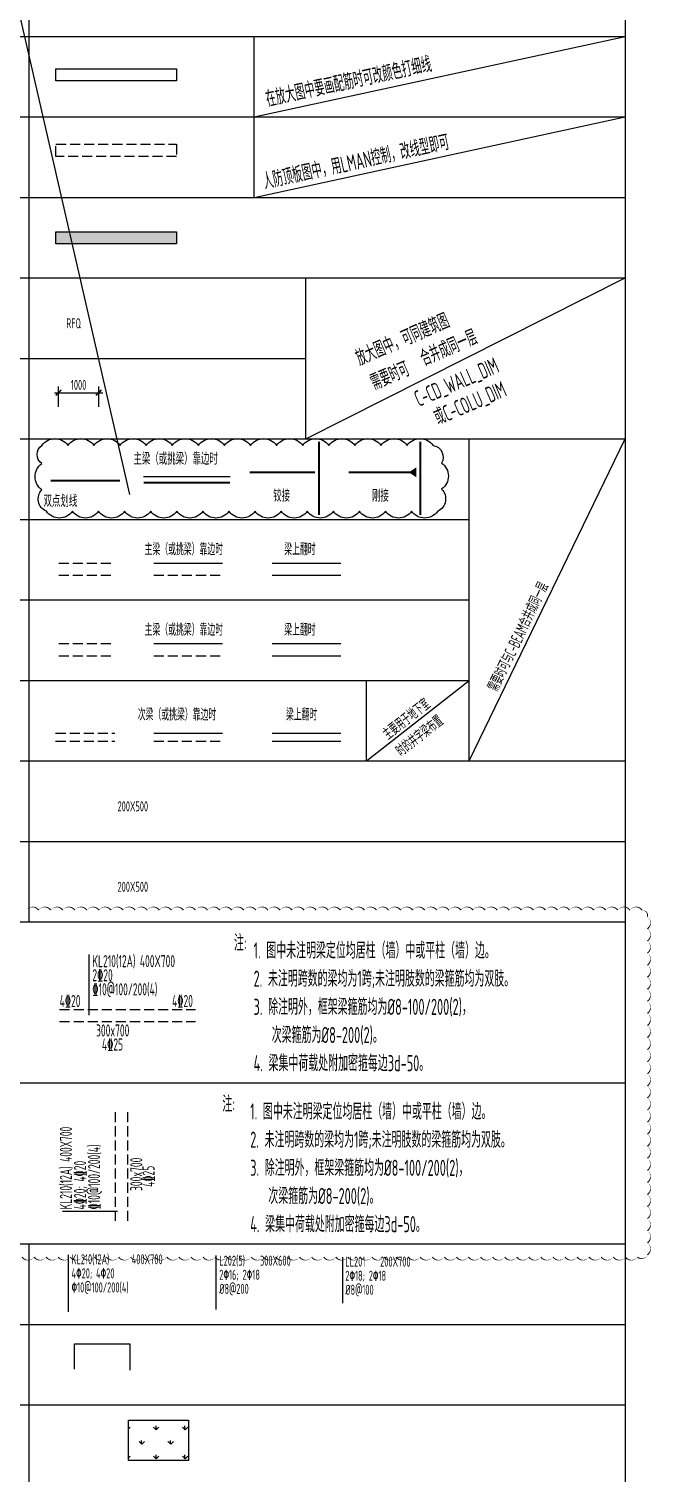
# Model space of a CAD drawing. Extents: x -469675 to 2400000, y -476501 to 2085364.
# Drawn here: x -74994 to -59524, y 70244 to 106128 of the extents above; entities that cross this region are included whole.
import ezdxf

# ---------------------------------------------------------------- set-up
doc = ezdxf.new("R2010")
doc.units = 0
doc.header["$LTSCALE"] = 1000
doc.header["$MEASUREMENT"] = 0
doc.linetypes.add('DASH', pattern=[0.35, 0.25, -0.1])
doc.linetypes.add('PHANTOM2', pattern=[1.25, 0.625, -0.125, 0.125, -0.125, 0.125, -0.125])
doc.layers.get('0').update_dxf_attribs({"linetype": 'CONTINUOUS', "lineweight": 20})
doc.layers.get('Defpoints').update_dxf_attribs({"linetype": 'CONTINUOUS'})
for name, color, linetype in [('C-BEAM', 4, 'DASH'), ('C-BEAM_BASE', 4, 'DASH'), ('C-BEAM_BASE_TEXT', 200, 'CONTINUOUS'), ('C-BEAM_J_REIN_HOR', 3, 'CONTINUOUS'), ('C-BEAM_J_REIN_VER', 4, 'CONTINUOUS'), ('C-BEAM_J_TEXT_HOR', 200, 'CONTINUOUS'), ('C-BEAM_J_TEXT_VER', 200, 'CONTINUOUS'), ('C-BEAM_REIN', 3, 'CONTINUOUS'), ('C-BEAM_SE', 3, 'DASH'), ('C-BEAM_STEEL', 4, 'PHANTOM2'), ('C-BEAM_TEXT', 200, 'CONTINUOUS'), ('C-BEAM_Y_REIN_HOR', 3, 'CONTINUOUS'), ('C-BEAM_Y_REIN_VER', 4, 'CONTINUOUS'), ('C-BEAM_Y_TEXT_HOR', 200, 'CONTINUOUS'), ('C-BEAM_Y_TEXT_VER', 200, 'CONTINUOUS'), ('C-CD_WALL', 6, 'CONTINUOUS'), ('C-CD_WALL_DIM', 31, 'CONTINUOUS'), ('C-CD_WALL_HATCH', 254, 'CONTINUOUS'), ('C-CD_WALL_TEXT', 4, 'CONTINUOUS'), ('C-CD_WALL_UNDER', 6, 'DASH'), ('C-PLAN_TEXT', 3, 'CONTINUOUS'), ('C-SLAB', 7, 'CONTINUOUS'), ('C-SLAB_HATCH', 1, 'CONTINUOUS')]:
    doc.layers.add(name, color=color, linetype=linetype)
doc.layers.add('C-注释', color=30, linetype='CONTINUOUS', plot=False)
doc.styles.add('GBSTYLE', font='gbxwxt.shx', dxfattribs={"width": 0.7, "bigfont": 'gbhzfs.shx'})
doc.styles.add('GBSTYLE-DIM', font='gbxwxt.shx', dxfattribs={"width": 0.65, "bigfont": 'gbhzfs.shx'})
doc.styles.add('TSSD_Rein', font='tssdeng.shx', dxfattribs={"width": 0.7, "height": 312.5, "bigfont": 'hztxt.shx'})
doc.dimstyles.new('DIM-100', dxfattribs={"dimtxt": 250, "dimasz": 200, "dimexe": 150, "dimexo": 150, "dimgap": 70, "dimtad": 1, "dimdec": 0, "dimzin": 0, "dimdsep": 46, "dimtxsty": 'GBSTYLE-DIM', "dimblk1": 'ArchTick', "dimblk2": 'ArchTick', "dimsah": 1, "dimcen": 150, "dimdle": 100, "dimclrd": 256, "dimclre": 256, "dimclrt": 256, "dimadec": 0, "dimazin": 0, "dimtfac": 1, "dimtdec": 0, "dimtix": 1, "dimtmove": 2, "dimatfit": 3, "dimldrblk": 'ArchTick', "dimfxl": 0, "dimtolj": 1, "dimtzin": 0, "dimlwd": -1, "dimarcsym": 0})

# ---------------------------------------------------------------- blocks, each defined once
blk = doc.blocks.new('ArchTick')
at = {"color": 0, "const_width": 0.2}
blk.add_lwpolyline([(-0.35, -0.35), (0.35, 0.35)], dxfattribs=at)
blk = doc.blocks.new('*D61')
at = {"layer": 'C-CD_WALL_DIM', "transparency": 16777216}
blk.add_line((-74358, 97088), (-73158, 97088), dxfattribs=at)
at = {"layer": 'C-CD_WALL_DIM', "lineweight": -2, "transparency": 16777216}
for p, q in [((-74258, 96738), (-74258, 97238)), ((-73258, 96738), (-73258, 97238))]:
    blk.add_line(p, q, dxfattribs=at)
at = {"layer": 'Defpoints', "color": 0, "transparency": 16777216}
for p in [(-73258, 97088), (-74258, 96588), (-73258, 96588)]:
    blk.add_point(p, dxfattribs=at)
at = {"layer": 'C-CD_WALL_DIM', "transparency": 16777216, "xscale": 200, "yscale": 200, "zscale": 200, "rotation": 180}
blk.add_blockref('ArchTick', (-74258, 97088), dxfattribs=at)
at = {"layer": 'C-CD_WALL_DIM', "transparency": 16777216, "xscale": 200, "yscale": 200, "zscale": 200}
blk.add_blockref('ArchTick', (-73258, 97088), dxfattribs=at)
at = {"layer": 'C-CD_WALL_DIM', "transparency": 16777216, "insert": (-73758, 97283), "char_height": 250, "attachment_point": 5, "style": 'GBSTYLE-DIM'}
blk.add_mtext('\\A1;1000', dxfattribs=at)
blk = doc.blocks.new('_ArchTick')
at = {"color": 0, "linetype": 'ByBlock', "const_width": 0.5}
blk.add_lwpolyline([(-0.71, -0.71), (0.71, 0.71)], dxfattribs=at)
blk = doc.blocks.new('刚接符号')
at = {"layer": 'C-BEAM_STEEL', "color": 0}
blk.add_lwpolyline([(0, 0, 250, 50, 0), (150, 0, 50, 50, 0)], format="xyseb", dxfattribs=at)

msp = doc.modelspace()

# ---------------------------------------------------------------- hatches: boundary and pattern name
at = {"layer": 'C-SLAB_HATCH'}
h = msp.add_hatch(dxfattribs=at)
h.set_pattern_fill('GRASS', color=1, scale=20, style=0)
h.set_pattern_definition([(90, (-8064614.85, 93949.67), (-359.21, 359.21), [95.25, -623.17]), (45, (-8064614.85, 93949.67), (-359.210245, 359.210245), [95.25, -412.75]), (135, (-8064614.85, 93949.67), (-359.210245, -359.210245), [95.25, -412.75])])
h.paths.add_polyline_path([(-71021.9241, 71556.3776), (-71021.9241, 70553.1451), (-72519.7193, 70553.1451), (-72519.7193, 71556.3776)])

# ---------------------------------------------------------------- linework, layer by layer
at = {"layer": 'C-BEAM'}
for p, q in [((-74252.1209, 92853.5545), (-72853.788, 92853.5545)), ((-74252.1209, 92553.5545), (-72853.788, 92553.5545)), ((-71890.1036, 92553.5545), (-70183.6748, 92553.5545)), ((-74230.0175, 81762.4288), (-70854.9371, 81762.4288)), ((-74230.0175, 81462.4288), (-70854.9371, 81462.4288)), ((-72844.937, 79211.1255), (-72844.937, 76507.2311)), ((-72544.937, 79211.1255), (-72544.937, 76507.2311))]:
    msp.add_line(p, q, dxfattribs=at)
at = {"layer": 'C-BEAM', "color": 7, "linetype": 'Continuous'}
for p, q in [((-71890.1036, 92853.5545), (-70183.6748, 92853.5545)), ((-68945.5135, 92853.5545), (-67239.0847, 92853.5545)), ((-68945.5135, 92553.5545), (-67239.0847, 92553.5545))]:
    msp.add_line(p, q, dxfattribs=at)
at = {"layer": 'C-BEAM_BASE'}
for p, q in [((-74252.1209, 90853.5545), (-72853.788, 90853.5545)), ((-74252.1209, 90553.5545), (-72853.788, 90553.5545)), ((-71890.1036, 90553.5545), (-70183.6748, 90553.5545))]:
    msp.add_line(p, q, dxfattribs=at)
at = {"layer": 'C-BEAM_BASE', "color": 7, "linetype": 'Continuous'}
for p, q in [((-71890.1036, 90853.5545), (-70183.6748, 90853.5545)), ((-68945.5135, 90853.5545), (-67239.0847, 90853.5545)), ((-68945.5135, 90553.5545), (-67239.0847, 90553.5545))]:
    msp.add_line(p, q, dxfattribs=at)
at = {"layer": 'C-BEAM_J_TEXT_HOR'}
msp.add_line((-73492.1069, 81624.3016), (-73492.1069, 83127.3872), dxfattribs=at)
at = {"layer": 'C-BEAM_J_TEXT_VER'}
msp.add_line((-72790.6967, 76747.6511), (-74161.0317, 76747.6511), dxfattribs=at)
at = {"layer": 'C-BEAM_REIN'}
msp.add_line((-74010.6643, 74253.808), (-74010.6643, 75670.8646), dxfattribs=at)
at = {"layer": 'C-BEAM_REIN', "color": 31}
msp.add_line((-70348.1293, 75654.4729), (-70348.1293, 74313.1337), dxfattribs=at)
at = {"layer": 'C-BEAM_REIN', "color": 200}
msp.add_line((-67185.7332, 74462.4072), (-67185.7332, 75611.6833), dxfattribs=at)
at = {"layer": 'C-BEAM_SE'}
for p, q in [((-74327.9345, 88628.0247), (-72853.788, 88628.0247)), ((-74327.9345, 88428.0247), (-72853.788, 88428.0247)), ((-71890.1036, 88428.0247), (-70183.6748, 88428.0247))]:
    msp.add_line(p, q, dxfattribs=at)
at = {"layer": 'C-BEAM_SE', "color": 7, "linetype": 'Continuous'}
for p, q in [((-71890.1036, 88628.0247), (-70183.6748, 88628.0247)), ((-68945.5135, 88628.0247), (-67239.0847, 88628.0247)), ((-68945.5135, 88428.0247), (-67239.0847, 88428.0247))]:
    msp.add_line(p, q, dxfattribs=at)
at = {"layer": 'C-BEAM_STEEL', "color": 7, "linetype": 'Continuous'}
msp.add_line((-72140.7437, 95003.5545), (-69990.6848, 95003.5545), dxfattribs=at)
at = {"layer": 'C-BEAM_STEEL', "const_width": 50}
for points in [[(-67777.0564, 94051.9248), (-67777.0564, 95870.021)], [(-65260.8952, 94051.9248), (-65260.8952, 95870.021)], [(-69507.1326, 95109.4724), (-67877.0564, 95109.4724)], [(-67043.721, 95109.4724), (-65360.8952, 95109.4724)], [(-74450.926, 94898.6619), (-72724.9851, 94898.6619)], [(-72140.7437, 94853.5545), (-69990.6848, 94853.5545)]]:
    msp.add_lwpolyline(points, dxfattribs=at)
at = {"layer": 'C-CD_WALL'}
for points in [[(-74319.6385, 105136.3242), (-71319.6385, 105136.3242), (-71319.6385, 104836.3242), (-74319.6385, 104836.3242)], [(-74319.6385, 101083.7968), (-71319.6385, 101083.7968), (-71319.6385, 100783.7968), (-74319.6385, 100783.7968)]]:
    msp.add_lwpolyline(points, close=True, dxfattribs=at)
at = {"layer": 'C-CD_WALL_HATCH'}
msp.add_solid([(-74319.6385, 101083.7968), (-74319.6385, 100783.7968), (-71319.6385, 101083.7968), (-71319.6385, 100783.7968)], dxfattribs=at)
at = {"layer": 'C-CD_WALL_UNDER'}
msp.add_lwpolyline([(-74319.6385, 103260.5795), (-71319.6385, 103260.5795), (-71319.6385, 102960.5795), (-74319.6385, 102960.5795)], close=True, dxfattribs=at)
at = {"layer": 'C-PLAN_TEXT', "color": 1}
for p, q in [((-74991.2712, 107438.6537), (-74991.2712, 83938.6537)), ((-60170.6947, 107438.6537), (-60170.6947, 21938.6537)), ((-104317.2739, 105938.6537), (-60170.6947, 105938.6537)), ((-69393.1128, 103938.6537), (-69393.1128, 105938.6537)), ((-69393.1128, 103938.6537), (-60170.6947, 105938.6537)), ((-101053.658, 103938.6537), (-60170.6947, 103938.6537)), ((-69393.1128, 101938.6537), (-69393.1128, 103938.6537)), ((-69393.1128, 101938.6537), (-60170.6947, 103938.6537)), ((-101053.658, 101938.6537), (-60170.6947, 101938.6537)), ((-101053.658, 99938.6537), (-60170.6947, 99938.6537)), ((-68111.4449, 95938.6537), (-68111.4449, 99938.6537)), ((-68111.4449, 95938.6537), (-60170.6947, 99938.6537)), ((-101053.658, 97938.6537), (-68111.4449, 97938.6537)), ((-74991.2712, 97438.6537), (-74991.2712, 89938.6537)), ((-104317.2739, 95938.6537), (-60170.6947, 95938.6537)), ((-104317.2739, 95938.6537), (-60170.6947, 95938.6537)), ((-64047.3753, 87938.6537), (-64047.3753, 95938.6537)), ((-64047.3753, 87938.6537), (-60170.6947, 95938.6537)), ((-104317.2739, 93938.6537), (-64047.3753, 93938.6537)), ((-101053.658, 91938.6537), (-64047.3753, 91938.6537)), ((-101053.658, 89938.6537), (-64047.3753, 89938.6537)), ((-66597.124, 87938.6537), (-66597.124, 89938.6537)), ((-66597.124, 87938.6537), (-64047.3753, 89938.6537)), ((-101053.658, 87938.6537), (-60170.6947, 87938.6537)), ((-101053.658, 85938.6537), (-60170.6947, 85938.6537)), ((-101053.658, 83938.6537), (-60170.6947, 83938.6537)), ((-101053.658, 79938.6537), (-60170.6947, 79938.6537)), ((-101053.658, 75938.6537), (-60170.6947, 75938.6537)), ((-74991.2712, 75938.6537), (-74991.2712, 59938.6537)), ((-104317.2739, 73938.6537), (-60170.6947, 73938.6537)), ((-101053.658, 71938.6537), (-60170.6947, 71938.6537))]:
    msp.add_line(p, q, dxfattribs=at)
at = {"layer": 'C-SLAB', "color": 7}
msp.add_lwpolyline([(-73858.7712, 72827.0186), (-73858.7712, 73459.1721), (-72485.2037, 73459.1721), (-72485.2037, 72800.4571)], dxfattribs=at)
at = {"layer": 'C-SLAB_HATCH', "color": 1}
msp.add_lwpolyline([(-71021.9241, 71556.3776), (-71021.9241, 70553.1451), (-72519.7193, 70553.1451), (-72519.7193, 71556.3776)], close=True, dxfattribs=at)
at = {"layer": 'C-注释'}
msp.add_line((-76861.2378, 113601.0923), (-72492.555, 94560.046), dxfattribs=at)
msp.add_lwpolyline([(-74672.1722, 95778.784, -0.52056705), (-74023.5472, 95778.784, -0.52056705), (-73374.9223, 95778.784, -0.52056705), (-72726.2974, 95778.784, -0.52056705), (-72077.6725, 95778.784, -0.52056705), (-71429.0476, 95778.784, -0.52056705), (-70780.4227, 95778.784, -0.52056705), (-70131.7977, 95778.784, -0.52056705), (-69483.1728, 95778.784, -0.52056705), (-68834.5479, 95778.784, -0.52056705), (-68185.923, 95778.784, -0.52056705), (-67537.2981, 95778.784, -0.52056705), (-66888.6732, 95778.784, -0.52056705), (-66240.0482, 95778.784, -0.52056705), (-65591.4233, 95778.784, -0.52056705), (-64942.7984, 95778.784, -0.52056705), (-64731.9724, 95340.9851, -0.52056705), (-64731.9724, 94692.3602, -0.52056705), (-64829.8911, 94141.6541, -0.52056705), (-65478.5161, 94141.6541, -0.52056705), (-66127.141, 94141.6541, -0.52056705), (-66775.7659, 94141.6541, -0.52056705), (-67424.3908, 94141.6541, -0.52056705), (-68073.0157, 94141.6541, -0.52056705), (-68721.6406, 94141.6541, -0.52056705), (-69370.2655, 94141.6541, -0.52056705), (-70018.8905, 94141.6541, -0.52056705), (-70667.5154, 94141.6541, -0.52056705), (-71316.1403, 94141.6541, -0.52056705), (-71964.7652, 94141.6541, -0.52056705), (-72613.3901, 94141.6541, -0.52056705), (-73262.015, 94141.6541, -0.52056705), (-73910.64, 94141.6541, -0.52056705), (-74559.2649, 94141.6541, -0.52056705), (-74672.1722, 94677.3717, -0.52056705), (-74672.1722, 95325.9966, -0.52056705)], format="xyb", close=True, dxfattribs=at)
msp.add_lwpolyline([(-75051.965, 84231.1837, 0, 30, -0.52056705), (-74751.965, 84231.1837, 0, 30, -0.52056705), (-74451.965, 84231.1837, 0, 30, -0.52056705), (-74151.965, 84231.1837, 0, 30, -0.52056705), (-73851.965, 84231.1837, 0, 30, -0.52056705), (-73551.965, 84231.1837, 0, 30, -0.52056705), (-73251.965, 84231.1837, 0, 30, -0.52056705), (-72951.965, 84231.1837, 0, 30, -0.52056705), (-72651.965, 84231.1837, 0, 30, -0.52056705), (-72351.965, 84231.1837, 0, 30, -0.52056705), (-72051.965, 84231.1837, 0, 30, -0.52056705), (-71751.965, 84231.1837, 0, 30, -0.52056705), (-71451.965, 84231.1837, 0, 30, -0.52056705), (-71151.965, 84231.1837, 0, 30, -0.52056705), (-70851.965, 84231.1837, 0, 30, -0.52056705), (-70551.965, 84231.1837, 0, 30, -0.52056705), (-70251.965, 84231.1837, 0, 30, -0.52056705), (-69951.965, 84231.1837, 0, 30, -0.52056705), (-69651.965, 84231.1837, 0, 30, -0.52056705), (-69351.965, 84231.1837, 0, 30, -0.52056705), (-69051.965, 84231.1837, 0, 30, -0.52056705), (-68751.965, 84231.1837, 0, 30, -0.52056705), (-68451.965, 84231.1837, 0, 30, -0.52056705), (-68151.965, 84231.1837, 0, 30, -0.52056705), (-67851.965, 84231.1837, 0, 30, -0.52056705), (-67551.965, 84231.1837, 0, 30, -0.52056705), (-67251.965, 84231.1837, 0, 30, -0.52056705), (-66951.965, 84231.1837, 0, 30, -0.52056705), (-66651.965, 84231.1837, 0, 30, -0.52056705), (-66351.965, 84231.1837, 0, 30, -0.52056705), (-66051.965, 84231.1837, 0, 30, -0.52056705), (-65751.965, 84231.1837, 0, 30, -0.52056705), (-65451.965, 84231.1837, 0, 30, -0.52056705), (-65151.965, 84231.1837, 0, 30, -0.52056705), (-64851.965, 84231.1837, 0, 30, -0.52056705), (-64551.965, 84231.1837, 0, 30, -0.52056705), (-64251.965, 84231.1837, 0, 30, -0.52056705), (-63951.965, 84231.1837, 0, 30, -0.52056705), (-63651.965, 84231.1837, 0, 30, -0.52056705), (-63351.965, 84231.1837, 0, 30, -0.52056705), (-63051.965, 84231.1837, 0, 30, -0.52056705), (-62751.965, 84231.1837, 0, 30, -0.52056705), (-62451.965, 84231.1837, 0, 30, -0.52056705), (-62151.965, 84231.1837, 0, 30, -0.52056705), (-61851.965, 84231.1837, 0, 30, -0.52056705), (-61551.965, 84231.1837, 0, 30, -0.52056705), (-61251.965, 84231.1837, 0, 30, -0.52056705), (-60951.965, 84231.1837, 0, 30, -0.52056705), (-60651.965, 84231.1837, 0, 30, -0.52056705), (-60351.965, 84231.1837, 0, 30, -0.52056705), (-60051.965, 84231.1837, 0, 30, -0.52056705), (-59751.965, 84231.1837, 0, 30, -0.52056705), (-59616.8655, 84066.2832, 0, 30, -0.52056705), (-59616.8655, 83766.2832, 0, 30, -0.52056705), (-59616.8655, 83466.2832, 0, 30, -0.52056705), (-59616.8655, 83166.2832, 0, 30, -0.52056705), (-59616.8655, 82866.2832, 0, 30, -0.52056705), (-59616.8655, 82566.2832, 0, 30, -0.52056705), (-59616.8655, 82266.2832, 0, 30, -0.52056705), (-59616.8655, 81966.2832, 0, 30, -0.52056705), (-59616.8655, 81666.2832, 0, 30, -0.52056705), (-59616.8655, 81366.2832, 0, 30, -0.52056705), (-59616.8655, 81066.2832, 0, 30, -0.52056705), (-59616.8655, 80766.2832, 0, 30, -0.52056705), (-59616.8655, 80466.2832, 0, 30, -0.52056705), (-59616.8655, 80166.2832, 0, 30, -0.52056705), (-59616.8655, 79866.2832, 0, 30, -0.52056705), (-59616.8655, 79566.2832, 0, 30, -0.52056705), (-59616.8655, 79266.2832, 0, 30, -0.52056705), (-59616.8655, 78966.2832, 0, 30, -0.52056705), (-59616.8655, 78666.2832, 0, 30, -0.52056705), (-59616.8655, 78366.2832, 0, 30, -0.52056705), (-59616.8655, 78066.2832, 0, 30, -0.52056705), (-59616.8655, 77766.2832, 0, 30, -0.52056705), (-59616.8655, 77466.2832, 0, 30, -0.52056705), (-59616.8655, 77166.2832, 0, 30, -0.52056705), (-59616.8655, 76866.2832, 0, 30, -0.52056705), (-59616.8655, 76566.2832, 0, 30, -0.52056705), (-59616.8655, 76266.2832, 0, 30, -0.52056705), (-59616.8655, 75966.2832, 0, 30, -0.52056705), (-59616.8655, 75666.2832, 0, 30, -0.52056705), (-59863.413, 75612.8307, 0, 30, -0.52056705), (-60163.413, 75612.8307, 0, 30, -0.52056705), (-60463.413, 75612.8307, 0, 30, -0.52056705), (-60763.413, 75612.8307, 0, 30, -0.52056705), (-61063.413, 75612.8307, 0, 30, -0.52056705), (-61363.413, 75612.8307, 0, 30, -0.52056705), (-61663.413, 75612.8307, 0, 30, -0.52056705), (-61963.413, 75612.8307, 0, 30, -0.52056705), (-62263.413, 75612.8307, 0, 30, -0.52056705), (-62563.413, 75612.8307, 0, 30, -0.52056705), (-62863.413, 75612.8307, 0, 30, -0.52056705), (-63163.413, 75612.8307, 0, 30, -0.52056705), (-63463.413, 75612.8307, 0, 30, -0.52056705), (-63763.413, 75612.8307, 0, 30, -0.52056705), (-64063.413, 75612.8307, 0, 30, -0.52056705), (-64363.413, 75612.8307, 0, 30, -0.52056705), (-64663.413, 75612.8307, 0, 30, -0.52056705), (-64963.413, 75612.8307, 0, 30, -0.52056705), (-65263.413, 75612.8307, 0, 30, -0.52056705), (-65563.413, 75612.8307, 0, 30, -0.52056705), (-65863.413, 75612.8307, 0, 30, -0.52056705), (-66163.413, 75612.8307, 0, 30, -0.52056705), (-66463.413, 75612.8307, 0, 30, -0.52056705), (-66763.413, 75612.8307, 0, 30, -0.52056705), (-67063.413, 75612.8307, 0, 30, -0.52056705), (-67363.413, 75612.8307, 0, 30, -0.52056705), (-67663.413, 75612.8307, 0, 30, -0.52056705), (-67963.413, 75612.8307, 0, 30, -0.52056705), (-68263.413, 75612.8307, 0, 30, -0.52056705), (-68563.413, 75612.8307, 0, 30, -0.52056705), (-68863.413, 75612.8307, 0, 30, -0.52056705), (-69163.413, 75612.8307, 0, 30, -0.52056705), (-69463.413, 75612.8307, 0, 30, -0.52056705), (-69763.413, 75612.8307, 0, 30, -0.52056705), (-70063.413, 75612.8307, 0, 30, -0.52056705), (-70363.413, 75612.8307, 0, 30, -0.52056705), (-70663.413, 75612.8307, 0, 30, -0.52056705), (-70963.413, 75612.8307, 0, 30, -0.52056705), (-71263.413, 75612.8307, 0, 30, -0.52056705), (-71563.413, 75612.8307, 0, 30, -0.52056705), (-71863.413, 75612.8307, 0, 30, -0.52056705), (-72163.413, 75612.8307, 0, 30, -0.52056705), (-72463.413, 75612.8307, 0, 30, -0.52056705), (-72763.413, 75612.8307, 0, 30, -0.52056705), (-73063.413, 75612.8307, 0, 30, -0.52056705), (-73363.413, 75612.8307, 0, 30, -0.52056705), (-73663.413, 75612.8307, 0, 30, -0.52056705), (-73963.413, 75612.8307, 0, 30, -0.52056705), (-74263.413, 75612.8307, 0, 30, -0.52056705), (-74563.413, 75612.8307, 0, 30, -0.52056705), (-74863.413, 75612.8307, 0, 30, -0.52056705), (-75163.413, 75612.8307, 0, 30, -0.52056705)], format="xyseb", dxfattribs=at)

# ---------------------------------------------------------------- block references
at = {"layer": 'C-BEAM_STEEL', "rotation": 180}
msp.add_blockref('刚接符号', (-65360.8952, 95109.4724), dxfattribs=at)

# ---------------------------------------------------------------- texts
at = {"layer": 'C-BEAM_BASE_TEXT', "style": 'GBSTYLE', "width": 0.65}
msp.add_text('200X500', height=250, dxfattribs=at).set_placement((-72789.6343, 84686.5678))
at = {"layer": 'C-BEAM_J_REIN_HOR', "color": 3, "style": 'GBSTYLE', "width": 0.65}
for s, p in [('注:', (-69896.4034, 83217.872)), ('1. 图中未注明梁定位均居柱（墙）中或平柱（墙）边。', (-69407.5884, 83029.0467)), ('2. 未注明跨数的梁均为1跨;未注明肢数的梁箍筋均为双肢。', (-69407.5884, 82329.0467)), ('3. 除注明外，框架梁箍筋均为%%C8-100/200(2)，', (-69407.5884, 81629.0467)), ('次梁箍筋为%%C8-200(2)。', (-68955.8338, 80929.0467)), ('4. 梁集中荷载处附加密箍每边3d-50。', (-69407.5884, 80229.0467))]:
    msp.add_text(s, height=400, dxfattribs=at).set_placement(p)
at = {"layer": 'C-BEAM_J_REIN_HOR', "style": 'TSSD_Rein', "width": 0.6}
for s, p in [('2%%13220', (-73415.4971, 82464.3872)), ('%%13210@100/200(4)', (-73415.4971, 82114.3872)), ('4%%13225', (-73177.3574, 80743.7584))]:
    msp.add_text(s, height=300, dxfattribs=at).set_placement(p)
at = {"layer": 'C-BEAM_J_REIN_VER', "style": 'GBSTYLE', "width": 0.65}
for s, p in [('注:', (-70184.111, 79217.872)), ('1. 图中未注明梁定位均居柱（墙）中或平柱（墙）边。', (-69491.6232, 79029.0467)), ('2. 未注明跨数的梁均为1跨;未注明肢数的梁箍筋均为双肢。', (-69491.6232, 78329.0467)), ('3. 除注明外，框架梁箍筋均为%%C8-100/200(2)，', (-69491.6232, 77629.0467)), ('次梁箍筋为%%C8-200(2)。', (-69039.8686, 76929.0467)), ('4. 梁集中荷载处附加密箍每边3d-50。', (-69491.6232, 76229.0467))]:
    msp.add_text(s, height=400, dxfattribs=at).set_placement(p)
at = {"layer": 'C-BEAM_J_REIN_VER', "style": 'TSSD_Rein', "width": 0.6}
for s, p in [('%%13210@100/200(4)', (-73222.9684, 76794.3171)), ('4%%13220; 4%%13220', (-73572.9684, 76794.3171))]:
    msp.add_text(s, height=300, rotation=90, dxfattribs=at).set_placement(p)
at = {"layer": 'C-BEAM_J_TEXT_HOR', "style": 'TSSD_Rein', "width": 0.6}
msp.add_text('KL210(12A) 400X700', height=300, dxfattribs=at).set_placement((-73415.4971, 82814.3872))
at = {"layer": 'C-BEAM_J_TEXT_VER', "style": 'TSSD_Rein', "width": 0.6}
msp.add_text('KL210(12A) 400X700', height=300, rotation=90, dxfattribs=at).set_placement((-73922.9684, 76794.3171))
at = {"layer": 'C-BEAM_REIN', "color": 7, "style": 'GBSTYLE', "width": 0.65}
msp.add_text('KL210(12A)', height=250, dxfattribs=at).set_placement((-73934.0544, 75432.8014))
at = {"layer": 'C-BEAM_REIN', "style": 'GBSTYLE', "width": 0.65}
for s, p in [('400X700', (-72435.5515, 75432.8014)), ('4%%13020; 4%%13020', (-73934.0544, 75082.8014)), ('%%13010@100/200(4)', (-73934.0544, 74732.8014))]:
    msp.add_text(s, height=250, dxfattribs=at).set_placement(p)
at = {"layer": 'C-BEAM_REIN', "color": 3, "style": 'GBSTYLE', "width": 0.65}
msp.add_text('L202(5)', height=250, dxfattribs=at).set_placement((-70259.9641, 75397.3194))
at = {"layer": 'C-BEAM_REIN', "color": 31, "style": 'GBSTYLE', "width": 0.65}
for s, p in [('300X600', (-69247.4782, 75397.3194)), ('2%%13016; 2%%13018', (-70259.9641, 75047.3194)), ('%%1298@200', (-70259.9641, 74697.3194))]:
    msp.add_text(s, height=250, dxfattribs=at).set_placement(p)
at = {"layer": 'C-BEAM_REIN', "color": 200, "style": 'GBSTYLE', "width": 0.65}
for s, p in [('LL201', (-67126.8815, 75373.62)), ('200X700', (-66260.181, 75373.62)), ('2%%13018; 2%%13018', (-67126.8815, 75023.62)), ('%%1298@100', (-67126.8815, 74673.62))]:
    msp.add_text(s, height=250, dxfattribs=at).set_placement(p)
at = {"layer": 'C-BEAM_TEXT', "style": 'GBSTYLE', "width": 0.65}
msp.add_text('200X500', height=250, dxfattribs=at).set_placement((-72789.6343, 86686.5678))
at = {"layer": 'C-BEAM_Y_REIN_HOR', "style": 'TSSD_Rein', "width": 0.6}
for p in [(-74228.9018, 81824.8801), (-71433.9479, 81824.8801)]:
    msp.add_text('4%%13220', height=300, dxfattribs=at).set_placement(p)
at = {"layer": 'C-BEAM_Y_REIN_VER', "style": 'TSSD_Rein', "width": 0.6}
msp.add_text('4%%13225', height=300, rotation=90, dxfattribs=at).set_placement((-71869.0415, 77354.6253))
at = {"layer": 'C-BEAM_Y_TEXT_HOR', "style": 'TSSD_Rein', "width": 0.6}
msp.add_text('300x700', height=300, dxfattribs=at).set_placement((-73323.6031, 81092.4744))
at = {"layer": 'C-BEAM_Y_TEXT_VER', "style": 'TSSD_Rein', "width": 0.6}
msp.add_text('300x700', height=300, rotation=90, dxfattribs=at).set_placement((-72174.8266, 77253.4835))
at = {"layer": 'C-CD_WALL_TEXT', "style": 'GBSTYLE', "width": 0.65}
msp.add_text('RFQ', height=250, dxfattribs=at).set_placement((-74064.7281, 98686.5678))
at = {"layer": 'C-PLAN_TEXT', "color": 1, "style": 'GBSTYLE', "width": 0.65}
for s, height, rotation, p in [('在放大图中要画配筋时可改颜色打细线', 400, 12.23585948, (-69057.0958, 104179.4918)), ('人防顶板图中，用LMAN控制，改线型即可', 400, 12.23585948, (-69122.7276, 102133.2899)), ('放大图中，可同建筑图', 400, 23.35808235, (-66761.9149, 97741.3813)), ('合并成同一层', 400, 23.35808235, (-65158.4991, 97731.5197)), ('C-CD_WALL_DIM', 400, 23.35808235, (-65297.0751, 96733.9515)), ('需要时可', 400, 23.35808235, (-66395.6089, 97132.7785)), ('或C-COLU_DIM', 400, 23.35808235, (-64818.4232, 96271.5054)), ('需要时可与C-BEAM合并成同一层', 300, 64.14586445, (-63341.0689, 89636.2431)), ('主要用于地下室', 300, 38.1103186, (-66054.1294, 88443.7742)), ('时的井字梁布置', 300, 38.1103186, (-65726.9311, 88026.6375))]:
    msp.add_text(s, height=height, rotation=rotation, dxfattribs=at).set_placement(p)
at = {"layer": 'C-PLAN_TEXT', "color": 1, "style": 'GBSTYLE'}
for s, width, p in [('主梁（或挑梁）靠边时', 0.7, (-72394.344, 95297.6249)), ('双点划线', 0.7, (-74629.2584, 94250.0047)), ('铰接', 0.7, (-68918.9461, 94379.066)), ('刚接', 0.7, (-66464.1498, 94379.066)), ('主梁（或挑梁）靠边时', 0.65, (-72116.3669, 93048.9898)), ('梁上翻时', 0.65, (-68643.8539, 93048.9898)), ('主梁（或挑梁）靠边时', 0.65, (-72116.3669, 91048.9898)), ('梁上翻时', 0.65, (-68643.8539, 91048.9898)), ('次梁（或挑梁）靠边时', 0.65, (-72286.6534, 88942.0293)), ('梁上翻时', 0.65, (-68600.8091, 88942.0293))]:
    msp.add_text(s, height=300, dxfattribs=dict(at, width=width)).set_placement(p)

# ---------------------------------------------------------------- dimensions: what is measured, and where the dimension line sits
at = {"layer": 'C-CD_WALL_DIM'}
dim = msp.add_aligned_dim(p1=(-74257.5247, 96587.9463), p2=(-73257.5247, 96587.9463), distance=500, dimstyle='DIM-100', dxfattribs=at)
dim.commit()
dim.dimension.update_dxf_attribs({"geometry": '*D61', "text_midpoint": (-73757.5247, 97282.9463)})

doc.saveas('drawing.dxf')
